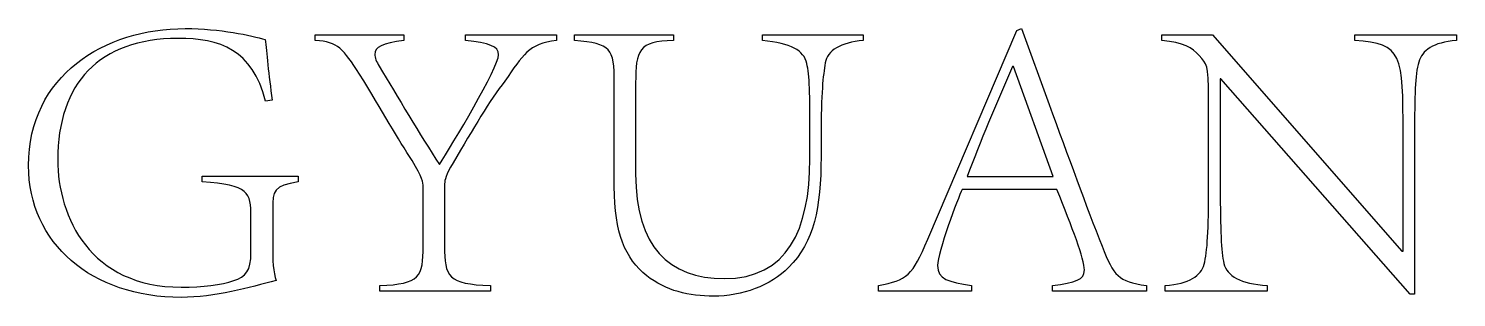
# Model space of a CAD drawing. Extents: x -191212 to 1245715665, y -234495 to 250873.
# Drawn here: x 296424 to 298888, y 8484 to 8949 of the extents above; entities that cross this region are included whole.
import ezdxf

# ---------------------------------------------------------------- set-up
doc = ezdxf.new("R2010")
doc.units = 0
doc.header["$LTSCALE"] = 500
doc.layers.get('0').update_dxf_attribs({"linetype": 'CONTINUOUS'})

msp = doc.modelspace()

# ---------------------------------------------------------------- linework, layer by layer
for points, knots in [([(296851.8, 8513.2), (296805.8, 8501.9), (296745.7, 8484.2), (296687.6, 8484.2), (296533.3, 8484.2), (296424.3, 8577.6), (296424.3, 8712.1), (296424.3, 8867.1), (296555.2, 8948.5), (296694.7, 8948.5), (296754.9, 8948.5), (296808.7, 8936.5), (296832.7, 8929.4)], [3, 3, 3, 3, 4, 4, 4, 5, 5, 5, 6, 6, 6, 7, 7, 7, 7]), ([(296833.4, 8823.2), (296810.1, 8912.4), (296754.9, 8931.5), (296682, 8931.5), (296546, 8931.5), (296474.6, 8853), (296474.6, 8722), (296474.6, 8622.9), (296531.2, 8501.9), (296687.6, 8501.9), (296725.2, 8501.9), (296757, 8506.1), (296778.2, 8513.2)], [9, 9, 9, 9, 10, 10, 10, 11, 11, 11, 12, 12, 12, 13, 13, 13, 13]), ([(297071.9, 8928), (297034.4, 8923.1), (297021.6, 8916), (297021.6, 8903.9), (297021.6, 8898.3), (297024.5, 8891.2), (297029.4, 8883.4)], [8, 8, 8, 8, 9, 9, 9, 10, 10, 10, 10]), ([(297133.5, 8713.5), (297154.7, 8748.2), (297235.4, 8881.3), (297235.4, 8903.2), (297235.4, 8918.1), (297219.1, 8923.1), (297178.1, 8928)], [11, 11, 11, 11, 12, 12, 12, 13, 13, 13, 13]), ([(297471.8, 8697.2), (297471.8, 8571.9), (297529.1, 8516.8), (297624.7, 8516.8), (297733.7, 8516.8), (297771.9, 8600.3), (297772.6, 8723.4)], [11, 11, 11, 11, 12, 12, 12, 13, 13, 13, 13]), ([(298035.1, 8670.3), (298028.1, 8656.9), (297992.7, 8561.3), (297992.7, 8539.4), (297992.7, 8515.3), (298011.8, 8511.1), (298051.4, 8504.7)], [3, 3, 3, 3, 4, 4, 4, 5, 5, 5, 5]), ([(298190.9, 8504.7), (298231.2, 8510.3), (298246.1, 8514.6), (298246.1, 8531.6), (298246.1, 8550), (298224.8, 8605.2), (298198.7, 8670.3)], [0, 0, 0, 0, 1, 1, 1, 2, 2, 2, 2]), ([(297735.8, 8535.8), (297704.7, 8504.7), (297655.8, 8486.3), (297606.3, 8486.3), (297564.5, 8486.3), (297523.5, 8495.5), (297490.9, 8521.7)], [1, 1, 1, 1, 2, 2, 2, 3, 3, 3, 3])]:
    msp.add_open_spline(points, degree=3, knots=knots)
for points in [[(297975.7, 8584.7), (297975.7, 8584.7), (298129.3, 8945), (298129.3, 8945)], [(298129.3, 8945), (298129.3, 8945), (298137.8, 8948.5), (298137.8, 8948.5)], [(298137.8, 8948.5), (298137.8, 8948.5), (298185.2, 8817.6), (298185.2, 8817.6)], [(296832.7, 8929.4), (296834.8, 8908.9), (296838.4, 8868.6), (296844.8, 8824.7)], [(296919, 8928), (296919, 8928), (296919, 8937.9), (296919, 8937.9)], [(296919, 8937.9), (296919, 8937.9), (297071.9, 8937.9), (297071.9, 8937.9)], [(296995.5, 8869.9), (296967.1, 8913.1), (296958.6, 8925.9), (296919, 8928)], [(297071.9, 8937.9), (297071.9, 8937.9), (297071.9, 8928), (297071.9, 8928)], [(297178.1, 8928), (297178.1, 8928), (297178.1, 8937.9), (297178.1, 8937.9)], [(297178.1, 8937.9), (297178.1, 8937.9), (297335.2, 8937.9), (297335.2, 8937.9)], [(297335.2, 8928), (297286.4, 8922.3), (297277.9, 8902.5), (297246, 8857.9)], [(297335.2, 8937.9), (297335.2, 8937.9), (297335.2, 8928), (297335.2, 8928)], [(297366.3, 8928), (297366.3, 8928), (297366.3, 8937.9), (297366.3, 8937.9)], [(297366.3, 8937.9), (297366.3, 8937.9), (297536.9, 8937.9), (297536.9, 8937.9)], [(297434.9, 8854.4), (297434.9, 8915.3), (297429.3, 8922.3), (297366.3, 8928)], [(297536.9, 8928), (297476.7, 8926.6), (297471.8, 8911), (297471.8, 8854.4)], [(297536.9, 8937.9), (297536.9, 8937.9), (297536.9, 8928), (297536.9, 8928)], [(297690.5, 8928), (297690.5, 8928), (297690.5, 8937.9), (297690.5, 8937.9)], [(297690.5, 8937.9), (297690.5, 8937.9), (297864.6, 8937.9), (297864.6, 8937.9)], [(297767, 8888.3), (297762, 8911), (297740, 8923.1), (297690.5, 8928)], [(297864.6, 8928), (297825.7, 8923.8), (297802.3, 8911), (297798.8, 8889.1)], [(297864.6, 8937.9), (297864.6, 8937.9), (297864.6, 8928), (297864.6, 8928)], [(298379.8, 8928), (298379.8, 8928), (298379.8, 8937.9), (298379.8, 8937.9)], [(298379.8, 8937.9), (298379.8, 8937.9), (298466.9, 8937.9), (298466.9, 8937.9)], [(298444.2, 8901.8), (298432.2, 8916), (298417.3, 8923.8), (298379.8, 8928)], [(298466.9, 8937.9), (298466.9, 8937.9), (298793.9, 8564.2), (298793.9, 8564.2)], [(298712.5, 8928), (298712.5, 8928), (298712.5, 8937.9), (298712.5, 8937.9)], [(298712.5, 8937.9), (298712.5, 8937.9), (298888, 8937.9), (298888, 8937.9)], [(298796, 8765.9), (298796, 8903.9), (298795.3, 8922.3), (298712.5, 8928)], [(298888, 8928), (298847, 8924.4), (298829.3, 8911), (298822.9, 8890.5)], [(298888, 8937.9), (298888, 8937.9), (298888, 8928), (298888, 8928)], [(298460.5, 8826.8), (298460.5, 8889.8), (298456.9, 8886.2), (298444.2, 8901.8)], [(297086.1, 8720.6), (297062, 8756.7), (297035.1, 8805.5), (296995.5, 8869.9)], [(297029.4, 8883.4), (297059.9, 8832.5), (297100.2, 8763.8), (297133.5, 8713.5)], [(297772.6, 8760.9), (297772.6, 8838.1), (297771.9, 8867.1), (297767, 8888.3)], [(297798.8, 8889.1), (297795.3, 8867.1), (297791.7, 8838.8), (297791.7, 8760.9)], [(298122.2, 8882.7), (298093.9, 8819.7), (298066.3, 8752.5), (298043.6, 8693)], [(298123.6, 8882.7), (298123.6, 8882.7), (298122.2, 8882.7), (298122.2, 8882.7)], [(298192.3, 8693), (298192.3, 8693), (298123.6, 8882.7), (298123.6, 8882.7)], [(298822.9, 8890.5), (298816.5, 8868.6), (298815.8, 8832.5), (298815.8, 8765.9)], [(297246, 8857.9), (297220.6, 8824.7), (297191.5, 8776.5), (297156.8, 8716.4)], [(297434.9, 8675.3), (297434.9, 8675.3), (297434.9, 8854.4), (297434.9, 8854.4)], [(297471.8, 8854.4), (297471.8, 8854.4), (297471.8, 8697.2), (297471.8, 8697.2)], [(298481.7, 8861.5), (298481.7, 8861.5), (298480.3, 8861.5), (298480.3, 8861.5)], [(298480.3, 8861.5), (298480.3, 8861.5), (298480.3, 8673.2), (298480.3, 8673.2)], [(298808, 8489.8), (298808, 8489.8), (298481.7, 8861.5), (298481.7, 8861.5)], [(296844.8, 8824.7), (296844.8, 8824.7), (296833.4, 8823.2), (296833.4, 8823.2)], [(298460.5, 8673.2), (298460.5, 8673.2), (298460.5, 8826.8), (298460.5, 8826.8)], [(298185.2, 8817.6), (298217.7, 8729.1), (298249.6, 8640.6), (298276.5, 8572.6)], [(297772.6, 8723.4), (297772.6, 8723.4), (297772.6, 8760.9), (297772.6, 8760.9)], [(297791.7, 8760.9), (297791.7, 8760.9), (297791.7, 8727), (297791.7, 8727)], [(298796, 8564.2), (298796, 8564.2), (298796, 8765.9), (298796, 8765.9)], [(298815.8, 8765.9), (298815.8, 8765.9), (298815.8, 8489.8), (298815.8, 8489.8)], [(297791.7, 8727), (297791.7, 8638.5), (297779.7, 8581.1), (297735.8, 8535.8)], [(297105.2, 8675.3), (297105.2, 8683.1), (297103.7, 8690.9), (297086.1, 8720.6)], [(297156.8, 8716.4), (297143.4, 8695.1), (297142.7, 8687.4), (297142, 8680.3)], [(296723.7, 8683.8), (296723.7, 8683.8), (296723.7, 8693.7), (296723.7, 8693.7)], [(296723.7, 8693.7), (296723.7, 8693.7), (296889.3, 8693.7), (296889.3, 8693.7)], [(296808, 8622.9), (296808, 8666.1), (296804.4, 8678.1), (296723.7, 8683.8)], [(296889.3, 8683.8), (296847.6, 8677.4), (296845.5, 8668.2), (296845.5, 8637.1)], [(296889.3, 8693.7), (296889.3, 8693.7), (296889.3, 8683.8), (296889.3, 8683.8)], [(297105.2, 8573.4), (297105.2, 8573.4), (297105.2, 8675.3), (297105.2, 8675.3)], [(297142, 8680.3), (297142, 8680.3), (297142, 8573.4), (297142, 8573.4)], [(297490.9, 8521.7), (297454.1, 8551.4), (297434.9, 8595.3), (297434.9, 8675.3)], [(298043.6, 8693), (298043.6, 8693), (298192.3, 8693), (298192.3, 8693)], [(298452.7, 8541.5), (298458.3, 8562.7), (298460.5, 8601.7), (298460.5, 8673.2)], [(298480.3, 8673.2), (298481, 8601.7), (298481.7, 8562.7), (298486.7, 8542.9)], [(298198.7, 8670.3), (298198.7, 8670.3), (298035.1, 8670.3), (298035.1, 8670.3)], [(296845.5, 8637.1), (296845.5, 8637.1), (296845.5, 8573.4), (296845.5, 8573.4)], [(296808, 8561.3), (296808, 8561.3), (296808, 8622.9), (296808, 8622.9)], [(297890.7, 8504.7), (297940.3, 8514.6), (297949.5, 8521), (297975.7, 8584.7)], [(296778.2, 8513.2), (296799.5, 8520.3), (296808, 8530.2), (296808, 8561.3)], [(296845.5, 8573.4), (296845.5, 8548.6), (296846.2, 8527.4), (296851.8, 8513.2)], [(297030.2, 8504.7), (297099.5, 8507.5), (297105.2, 8519.6), (297105.2, 8573.4)], [(297142, 8573.4), (297142, 8519.6), (297147.6, 8507.5), (297221.3, 8504.7)], [(298276.5, 8572.6), (298297.7, 8520.3), (298303.4, 8512.5), (298353, 8504.7)], [(298793.9, 8564.2), (298793.9, 8564.2), (298796, 8564.2), (298796, 8564.2)], [(298385.5, 8504.7), (298427.2, 8507.5), (298447, 8521.7), (298452.7, 8541.5)], [(298486.7, 8542.9), (298493, 8521), (298514.3, 8508.2), (298561.7, 8504.7)], [(297030.2, 8494.8), (297030.2, 8494.8), (297030.2, 8504.7), (297030.2, 8504.7)], [(297221.3, 8504.7), (297221.3, 8504.7), (297221.3, 8494.8), (297221.3, 8494.8)], [(297890.7, 8494.8), (297890.7, 8494.8), (297890.7, 8504.7), (297890.7, 8504.7)], [(298051.4, 8504.7), (298051.4, 8504.7), (298051.4, 8494.8), (298051.4, 8494.8)], [(298190.9, 8494.8), (298190.9, 8494.8), (298190.9, 8504.7), (298190.9, 8504.7)], [(298353, 8504.7), (298353, 8504.7), (298353, 8494.8), (298353, 8494.8)], [(298385.5, 8494.8), (298385.5, 8494.8), (298385.5, 8504.7), (298385.5, 8504.7)], [(298561.7, 8504.7), (298561.7, 8504.7), (298561.7, 8494.8), (298561.7, 8494.8)], [(297221.3, 8494.8), (297221.3, 8494.8), (297030.2, 8494.8), (297030.2, 8494.8)], [(298051.4, 8494.8), (298051.4, 8494.8), (297890.7, 8494.8), (297890.7, 8494.8)], [(298353, 8494.8), (298353, 8494.8), (298190.9, 8494.8), (298190.9, 8494.8)], [(298561.7, 8494.8), (298561.7, 8494.8), (298385.5, 8494.8), (298385.5, 8494.8)], [(298815.8, 8489.8), (298815.8, 8489.8), (298808, 8489.8), (298808, 8489.8)]]:
    msp.add_open_spline(points, degree=3)

doc.saveas('drawing.dxf')
